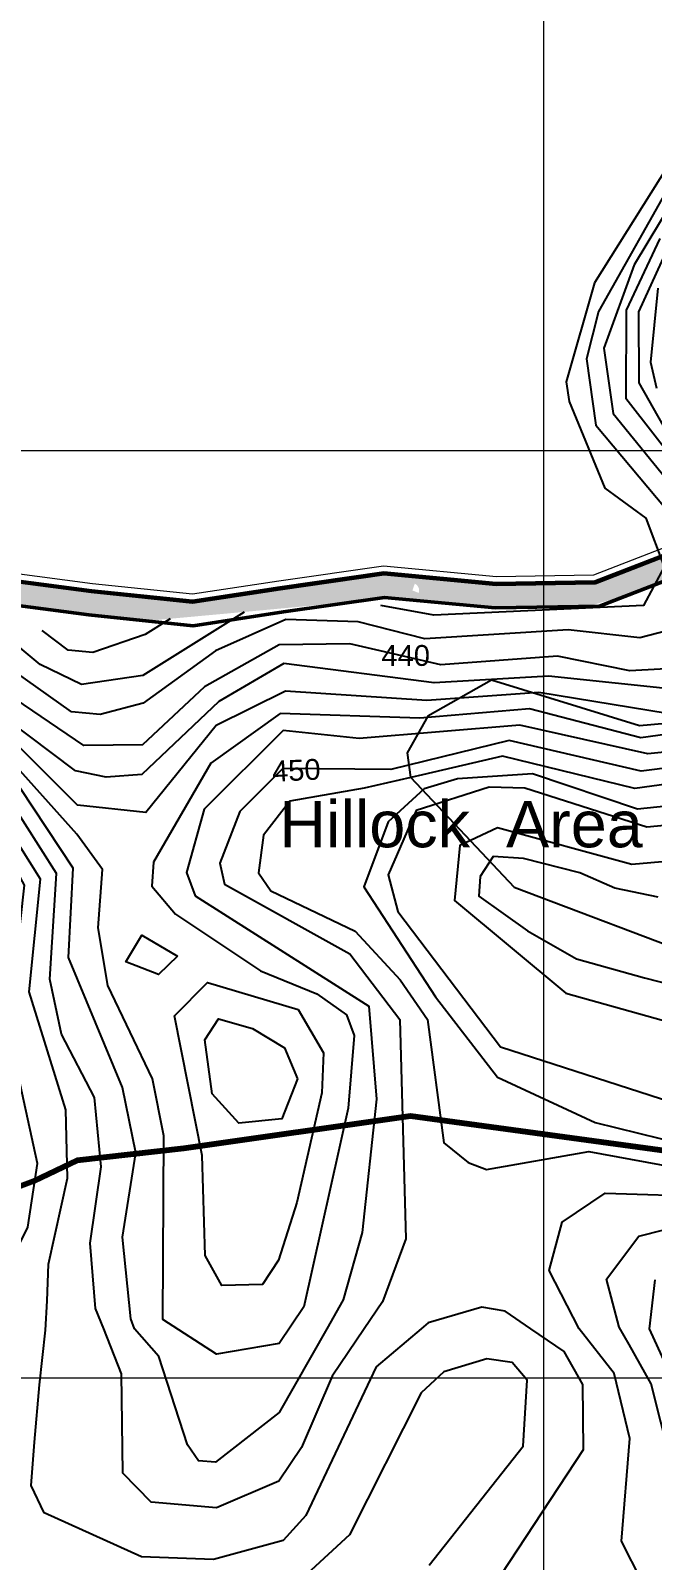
# Model space of a CAD drawing. Header units: metres. Extents: x 166708 to 226832, y 1503833 to 1555994.
# Drawn here: x 220447 to 221117, y 1553503 to 1555153 of the extents above; entities that cross this region are included whole.
import ezdxf

# ---------------------------------------------------------------- set-up
doc = ezdxf.new("R2010")
doc.units = ezdxf.units.M
doc.header["$MEASUREMENT"] = 0
for name, color, linetype in [('10 M CONTOUR', 20, 'Continuous'), ('2 M CONTOUR', 33, 'Continuous'), ('CART TRACK', 30, 'Continuous'), ('CONTEXT', 200, 'Continuous'), ('Details', 7, 'Continuous'), ('EXCAVATED CANAL', 160, 'Continuous'), ('FINAL STAGE -2 BOUNDARY', 1, 'Continuous'), ('GRID', 8, 'Continuous')]:
    doc.layers.add(name, color=color, linetype=linetype)
doc.layers.add('Revised Grid', color=7, linetype='Continuous', lineweight=0)
doc.styles.get("Standard").update_dxf_attribs({"font": 'arial.ttf'})

msp = doc.modelspace()

# ---------------------------------------------------------------- hatches: boundary and pattern name
at = {"layer": 'EXCAVATED CANAL'}
h = msp.add_hatch(dxfattribs=at)
h.set_pattern_fill('DOTS', color=256, scale=50)
h.paths.add_polyline_path([(221656.39073, 1554822.18699), (221603.09682, 1554815.98627), (221603, 1554811), (221602.27789, 1554790.54024), (221650.84071, 1554797.51807)])
h.paths.add_polyline_path([(221603, 1554811), (221603.09682, 1554815.98627), (221593.28593, 1554814.84478), (221418.77283, 1554764.19562), (221438.79448, 1554743.67756), (221598.28377, 1554789.96634), (221602.27789, 1554790.54024)])
h.paths.add_polyline_path([(221418.77283, 1554764.19562), (221365.11563, 1554748.62262), (221338.72423, 1554725.71041), (221343.5, 1554716.5), (221333.66346, 1554700), (221347.67956, 1554700), (221377.49789, 1554725.88737), (221438.79448, 1554743.67756)])
h.paths.add_polyline_path([(221343.5, 1554716.5), (221338.72423, 1554725.71041), (221309.10974, 1554700), (221333.66346, 1554700)])
h.paths.add_polyline_path([(221333.66346, 1554700), (221309.10974, 1554700), (221307.23355, 1554698.37115), (221328, 1554690.5)], flags=17)
h.paths.add_polyline_path([(221347.67956, 1554700), (221333.66346, 1554700), (221328, 1554690.5), (221307.23355, 1554698.37115), (221292.27823, 1554685.3874), (221255.19147, 1554643.06799), (221237.62758, 1554634.74324), (221291.5, 1554653), (221295.45549, 1554650.64809), (221310.15769, 1554667.42465)])
h.paths.add_polyline_path([(221270.7552, 1554622.46278), (221295.45549, 1554650.64809), (221291.5, 1554653), (221237.62758, 1554634.74324), (221158.19791, 1554597.09598), (221146.86075, 1554592.69445), (221121.5, 1554578.5), (221113.17879, 1554579.61777), (221102.64491, 1554575.52811), (221132.83526, 1554560.12487), (221168.20151, 1554573.85545)])
h.paths.add_polyline_path([(221102.64491, 1554575.52811), (221078.23455, 1554566.05104), (221090.5, 1554548), (221089.95413, 1554543.90596), (221094.18427, 1554545.11902), (221132.83526, 1554560.12487)])
h.paths.add_polyline_path([(221146.86075, 1554592.69445), (221113.17879, 1554579.61777), (221121.5, 1554578.5)], flags=17)
h.paths.add_polyline_path([(221090.5, 1554548), (221078.23455, 1554566.05104), (221055.46342, 1554557.21038), (221000, 1554556.25528), (221000, 1554530.96599), (221047.69416, 1554531.7873), (221089.95413, 1554543.90596)])
h.paths.add_polyline_path([(221000, 1554556.25528), (220948.89115, 1554555.37518), (220863.69196, 1554563.42151), (220861.10679, 1554556.24078, -0.2950489045), (220865.75843, 1554549.04418, -0.0901519534), (220865.25349, 1554546.26645), (220892.29155, 1554535.32247), (220947.9171, 1554530.06911), (221000, 1554530.96599)])
h.paths.add_polyline_path([(220865.25349, 1554546.26645, -0.3829386834), (220855.90002, 1554541.40007), (220855.02489, 1554538.84198), (220892.29155, 1554535.32247)])
h.paths.add_polyline_path([(220865.75843, 1554549.04418, 0.2950523797), (220861.10669, 1554556.24082), (220858.5, 1554549), (220855.90002, 1554541.40007, 0.3829386834), (220865.25349, 1554546.26645, 0.0901519534)])
h.paths.add_polyline_path([(220861.10679, 1554556.24078), (220858.5, 1554549), (220865.25349, 1554546.26645, 0.0901519534), (220865.75843, 1554549.04418, 0.2950489045)])
h.paths.add_polyline_path([(220861.10669, 1554556.24082, 0.5443390796), (220849.97286, 1554549.04418, 0.3422755854), (220855.90002, 1554541.40007), (220858.5, 1554549)], flags=17)
h.paths.add_polyline_path([(220861.10669, 1554556.24082), (220863.69175, 1554563.42153), (220827.67364, 1554566.82313), (220715.78186, 1554550.79814), (220621.37169, 1554536.37657), (220512.42579, 1554547.70574), (220361.9576, 1554567.51578), (220321.91443, 1554581.09873), (220227.11249, 1554610.16849), (220140.698, 1554643.94867), (220044.61788, 1554676.1222), (220021.68233, 1554680.39703), (219876.81841, 1554673.2178), (219809.36409, 1554668.07702), (219742.28208, 1554666.02511), (219716.53284, 1554669.86359), (219694.7786, 1554682.66736), (219669.34675, 1554718.30429), (219571.70242, 1554853.95398), (219564.12747, 1554927.53442), (219575.04439, 1555106.98865), (219583.18256, 1555146.62361), (219640.51127, 1555243.28253), (219766.07586, 1555404.8887), (219746.07224, 1555420.43109), (219619.53332, 1555257.57094), (219559.22401, 1555155.88658), (219549.86832, 1555110.32201), (219538.71629, 1554927.0029), (219547.19552, 1554844.63853), (219648.757, 1554703.54704), (219677.28754, 1554663.56801), (219707.92741, 1554645.53447), (219740.78996, 1554640.6356), (219810.71453, 1554642.77446), (219878.40814, 1554647.93347), (220026.99764, 1554655.29734), (220132.08124, 1554620.16821), (220218.79137, 1554586.27245), (220314.1451, 1554557.0335), (220356.19083, 1554542.77127), (220509.46732, 1554522.59149), (220571.76157, 1554516.11358), (220679.5, 1554526), (220776.49507, 1554535.05287), (220783.45234, 1554535.70222, -0.0261253097), (220783.4093, 1554536.52534, -0.9582943406), (220799.16626, 1554537.19679), (220828.28583, 1554541.36726), (220855.02489, 1554538.84198), (220855.90002, 1554541.40007, -0.3422755854), (220849.97286, 1554549.04418, -0.5443390796)])
h.paths.add_polyline_path([(220783.4093, 1554536.52534, 0.0261253097), (220783.45234, 1554535.70222), (220792, 1554536.5), (220793.31007, 1554536.35808), (220799.16626, 1554537.19679, 0.9582943406)], flags=17)
h = msp.add_hatch(dxfattribs=at)
h.set_pattern_fill('DOTS', color=256, scale=50)
h.paths.add_polyline_path([(221656.39073, 1554822.18699), (221603.09682, 1554815.98627), (221603, 1554811), (221602.27789, 1554790.54024), (221650.84071, 1554797.51807)])
h.paths.add_polyline_path([(221603, 1554811), (221603.09682, 1554815.98627), (221593.28593, 1554814.84478), (221418.77283, 1554764.19562), (221438.79448, 1554743.67756), (221598.28377, 1554789.96634), (221602.27789, 1554790.54024)])
h.paths.add_polyline_path([(221418.77283, 1554764.19562), (221365.11563, 1554748.62262), (221338.72423, 1554725.71041), (221343.5, 1554716.5), (221333.66346, 1554700), (221347.67956, 1554700), (221377.49789, 1554725.88737), (221438.79448, 1554743.67756)])
h.paths.add_polyline_path([(221343.5, 1554716.5), (221338.72423, 1554725.71041), (221309.10974, 1554700), (221333.66346, 1554700)])
h.paths.add_polyline_path([(221333.66346, 1554700), (221309.10974, 1554700), (221307.23355, 1554698.37115), (221328, 1554690.5)], flags=17)
h.paths.add_polyline_path([(221347.67956, 1554700), (221333.66346, 1554700), (221328, 1554690.5), (221307.23355, 1554698.37115), (221292.27823, 1554685.3874), (221255.19147, 1554643.06799), (221237.62758, 1554634.74324), (221291.5, 1554653), (221295.45549, 1554650.64809), (221310.15769, 1554667.42465)])
h.paths.add_polyline_path([(221270.7552, 1554622.46278), (221295.45549, 1554650.64809), (221291.5, 1554653), (221237.62758, 1554634.74324), (221158.19791, 1554597.09598), (221146.86075, 1554592.69445), (221121.5, 1554578.5), (221113.17879, 1554579.61777), (221102.64491, 1554575.52811), (221132.83526, 1554560.12487), (221168.20151, 1554573.85545)])
h.paths.add_polyline_path([(221102.64491, 1554575.52811), (221078.23455, 1554566.05104), (221090.5, 1554548), (221089.95413, 1554543.90596), (221094.18427, 1554545.11902), (221132.83526, 1554560.12487)])
h.paths.add_polyline_path([(221146.86075, 1554592.69445), (221113.17879, 1554579.61777), (221121.5, 1554578.5)], flags=17)
h.paths.add_polyline_path([(221090.5, 1554548), (221078.23455, 1554566.05104), (221055.46342, 1554557.21038), (221000, 1554556.25528), (221000, 1554530.96599), (221047.69416, 1554531.7873), (221089.95413, 1554543.90596)])
h.paths.add_polyline_path([(221000, 1554556.25528), (220948.89115, 1554555.37518), (220863.69196, 1554563.42151), (220861.10679, 1554556.24078, -0.2950489045), (220865.75843, 1554549.04418, -0.0901519534), (220865.25349, 1554546.26645), (220892.29155, 1554535.32247), (220947.9171, 1554530.06911), (221000, 1554530.96599)])
h.paths.add_polyline_path([(220865.25349, 1554546.26645, -0.3829386834), (220855.90002, 1554541.40007), (220855.02489, 1554538.84198), (220892.29155, 1554535.32247)])
h.paths.add_polyline_path([(220865.75843, 1554549.04418, 0.2950523797), (220861.10669, 1554556.24082), (220858.5, 1554549), (220855.90002, 1554541.40007, 0.3829386834), (220865.25349, 1554546.26645, 0.0901519534)])
h.paths.add_polyline_path([(220861.10679, 1554556.24078), (220858.5, 1554549), (220865.25349, 1554546.26645, 0.0901519534), (220865.75843, 1554549.04418, 0.2950489045)])
h.paths.add_polyline_path([(220861.10669, 1554556.24082, 0.5443390796), (220849.97286, 1554549.04418, 0.3422755854), (220855.90002, 1554541.40007), (220858.5, 1554549)], flags=17)
h.paths.add_polyline_path([(220861.10669, 1554556.24082), (220863.69175, 1554563.42153), (220827.67364, 1554566.82313), (220715.78186, 1554550.79814), (220621.37169, 1554536.37657), (220512.42579, 1554547.70574), (220361.9576, 1554567.51578), (220321.91443, 1554581.09873), (220227.11249, 1554610.16849), (220140.698, 1554643.94867), (220044.61788, 1554676.1222), (220021.68233, 1554680.39703), (219876.81841, 1554673.2178), (219809.36409, 1554668.07702), (219742.28208, 1554666.02511), (219716.53284, 1554669.86359), (219694.7786, 1554682.66736), (219669.34675, 1554718.30429), (219571.70242, 1554853.95398), (219564.12747, 1554927.53442), (219575.04439, 1555106.98865), (219583.18256, 1555146.62361), (219640.51127, 1555243.28253), (219766.07586, 1555404.8887), (219746.07224, 1555420.43109), (219619.53332, 1555257.57094), (219559.22401, 1555155.88658), (219549.86832, 1555110.32201), (219538.71629, 1554927.0029), (219547.19552, 1554844.63853), (219648.757, 1554703.54704), (219677.28754, 1554663.56801), (219707.92741, 1554645.53447), (219740.78996, 1554640.6356), (219810.71453, 1554642.77446), (219878.40814, 1554647.93347), (220026.99764, 1554655.29734), (220132.08124, 1554620.16821), (220218.79137, 1554586.27245), (220314.1451, 1554557.0335), (220356.19083, 1554542.77127), (220509.46732, 1554522.59149), (220571.76157, 1554516.11358), (220679.5, 1554526), (220776.49507, 1554535.05287), (220783.45234, 1554535.70222, -0.0261253097), (220783.4093, 1554536.52534, -0.9582943406), (220799.16626, 1554537.19679), (220828.28583, 1554541.36726), (220855.02489, 1554538.84198), (220855.90002, 1554541.40007, -0.3422755854), (220849.97286, 1554549.04418, -0.5443390796)])
h.paths.add_polyline_path([(220783.4093, 1554536.52534, 0.0261253097), (220783.45234, 1554535.70222), (220792, 1554536.5), (220793.31007, 1554536.35808), (220799.16626, 1554537.19679, 0.9582943406)], flags=17)

# ---------------------------------------------------------------- linework, layer by layer
at = {"layer": '10 M CONTOUR', "color": 0, "linetype": 'Continuous', "elevation": 460}
msp.add_lwpolyline([(221180.924, 1554260.918), (221095.323, 1554253.33), (220950.342, 1554292.982), (220909.588, 1554273.875), (220903.98305, 1554214.53277), (221023.928, 1554114.774), (221223.21, 1554058.934)], dxfattribs=at)
at = {"layer": '10 M CONTOUR', "color": 0}
for points in [[(221155.697, 1554996.068, 440), (221097.675, 1554900.083, 440), (221064.939, 1554810.299, 440), (221074.869, 1554739.621, 440), (221140.955, 1554658.735, 440)], [(221158.435, 1554465.92, 440), (221092.869, 1554462.153, 440), (221014.992, 1554478.206, 440), (220889.173, 1554468.857, 440), (220791.145, 1554491.318, 440), (220714.891, 1554490.481, 440), (220634.42, 1554445.094, 440), (220567.535, 1554382.427, 440), (220504.089, 1554381.756, 440), (220337.87324, 1554494.51727, 440)], [(221182.095, 1554363.829, 450), (221105.308, 1554354.077, 450), (220962.767, 1554386.991, 450), (220835.129, 1554355.999, 450), (220718.859, 1554357.015, 450), (220672.51, 1554310.668, 450), (220650.774, 1554254.908, 450), (220655.715, 1554232.257, 450), (220791.002, 1554156.964, 450), (220844.85, 1554086.158, 450), (220851.517, 1553849.782, 450), (220826.276, 1553781.721, 450), (220806.59129, 1553752.764, 450), (220771.89, 1553701.717, 450), (220738.927, 1553624.683, 450), (220714.427, 1553588.449, 450), (220647.231, 1553559.76788, 450), (220576.90498, 1553566.01395, 450), (220546.304, 1553597.045, 450), (220544.845, 1553704.253, 450), (220525.59438, 1553752.764, 450), (220516.855, 1553774.787, 450), (220511.003, 1553844.97, 450), (220522.866, 1553927.384, 450), (220515.499, 1554002.305, 450), (220480.178, 1554070.352, 450), (220467.657, 1554129.713, 450), (220474.806, 1554243.686, 450), (220424.071, 1554323.596, 450)], [(221105.788, 1553480.631, 450), (221083.892, 1553523.732, 450), (221093.002, 1553634.462, 450), (221076.063, 1553704.618, 450), (221038.28422, 1553752.764, 450), (221006.16022, 1553815.58555, 450), (221020.04943, 1553867.63443, 450), (221066.559, 1553898.915, 450), (221181.137, 1553895.426, 450)]]:
    msp.add_polyline3d(points, dxfattribs=at)
at = {"layer": '2 M CONTOUR', "elevation": 436}
msp.add_lwpolyline([(221133.403, 1555005.324), (221054.802, 1554880.62), (221024.332, 1554773.738), (221027.698, 1554752.615), (221066.19, 1554659.098), (221110.333, 1554627.065), (221130.09995, 1554574.40324), (221107.862, 1554532.765), (220881.644, 1554522.198), (220824.40812, 1554532.78597)], dxfattribs=at)
at = {"layer": '2 M CONTOUR', "linetype": 'Continuous', "elevation": 462}
msp.add_lwpolyline([(221123.39794, 1554218.36278), (221076.74825, 1554228.09018), (221039.226, 1554244.492), (220978.433, 1554259.836), (220945.507, 1554262.026), (220931.60682, 1554240.676), (220930.017, 1554219.225), (220982.54823, 1554182.06891), (221035.661, 1554151.622), (221108.814, 1554131.166), (221175.04437, 1554114.19687)], dxfattribs=at)
at = {"layer": '2 M CONTOUR'}
for points in [[(221142.328, 1554997.041, 438), (221059.228, 1554849.839, 438), (221046.227, 1554798.676, 438), (221056.431, 1554727.27, 438), (221177.697, 1554582.216, 438)], [(221146.0371, 1554945.39505, 444), (221102.428, 1554849.264, 444), (221102.783, 1554772.684, 444), (221129.055, 1554726.618, 444)], [(221125.383, 1554928.4, 442), (221088.995, 1554851.229, 442), (221088.826, 1554756.153, 442), (221154.324, 1554671.844, 442)], [(221123.33, 1554874.786, 446), (221115.216, 1554795.001, 446), (221121.764, 1554766.934, 446)], [(220677.05054, 1554525.49981, 436), (220567.835, 1554457.08, 436), (220501.682, 1554447.509, 436), (220457.034, 1554468.979, 436), (220417.84341, 1554501.82223, 436)], [(221160.73577, 1554512.71153, 438), (221103.672, 1554497.997, 438), (221026.397, 1554506.36, 438), (220871.949, 1554496.799, 438), (220799.84, 1554515.016, 438), (220722.115, 1554517.509, 438), (220646.097, 1554483.929, 438), (220568.135, 1554427.356, 438), (220521.689, 1554415.315, 438), (220491.012, 1554417.987, 438), (220377.66322, 1554498.15193, 438)], [(220597.42208, 1554518.22606, 434), (220570.147, 1554501.42, 434), (220513.948, 1554482.061, 434), (220487.312, 1554484.669, 434), (220459.15161, 1554505.59558, 434)], [(221148.945, 1554441.281, 442), (221005.296, 1554456.521, 442), (220882.05, 1554449.348, 442), (220719.9, 1554470.005, 442), (220649.816, 1554429.199, 442), (220566.756, 1554350.341, 442), (220528.357, 1554347.49, 442), (220495.199, 1554354.367, 442), (220341.56, 1554469.972, 442)], [(221180.328, 1554409.97, 458), (221103.257, 1554403.101, 458), (220943.819, 1554452.116, 458), (220875.083, 1554413.516, 458), (220852.744, 1554373.73, 458), (220856.343, 1554347.763, 458), (220968.429, 1554228.857, 458), (221179.18847, 1554149.25083, 458)], [(221133.143, 1554416.132, 444), (220994.98, 1554438.956, 444), (220874.214, 1554430.34, 444), (220721.481, 1554440.5, 444), (220646.954, 1554403.41, 444), (220570.90047, 1554309.51012, 444), (220497.282, 1554317.594, 444), (220419.769, 1554395.125, 444)], [(221170.355, 1554398.986, 446), (221104.924, 1554389.881, 446), (220984.663, 1554421.392, 446), (220866.378, 1554411.332, 446), (220715.834, 1554416.438, 446), (220641.026, 1554362.548, 446), (220579.442, 1554256.11, 446), (220577.45, 1554229.923, 446), (220603.09, 1554200.017, 446), (220694.716, 1554138.741, 446), (220755.544, 1554113.937, 446), (220787.253, 1554091.305, 446), (220795.531, 1554068.923, 446), (220789.331, 1553990.615, 446), (220741.526, 1553776.638, 446), (220714.771, 1553737.109, 446), (220647.222, 1553725.53019, 446), (220589.2125, 1553762.89792, 0), (220590.431, 1553960.932, 446), (220578.285, 1554022.282, 446), (220530.029, 1554123.118, 446), (220519.71877, 1554185.12946, 446), (220524.34648, 1554248.13596, 446), (220496.543, 1554286.269, 446), (220419.881, 1554371.545, 446)], [(221180.45, 1554379.593, 448), (221112.293, 1554372.615, 448), (220974.347, 1554403.827, 448), (220800.952, 1554389.226, 448), (220719.298, 1554397.768, 448), (220634.077, 1554313.282, 448), (220614.963, 1554244.822, 448), (220624.391, 1554219.575, 448), (220811.389, 1554100.792, 448), (220819.945, 1554000.414, 448), (220804.249, 1553856.769, 448), (220783.919, 1553783.946, 448), (220766.15659, 1553752.764, 448), (220714.842, 1553662.681, 448), (220646.216, 1553609.188, 448), (220627.775, 1553610.314, 448), (220615.913, 1553627.844, 448), (220584.857, 1553722.885, 448), (220558.7627, 1553752.764, 448), (220554.75, 1553763.385, 448), (220545.822, 1553851.485, 448), (220560.36, 1553942.705, 448), (220545.706, 1554012.829, 448), (220487.738, 1554153.242, 448), (220492.70392, 1554249.35477, 448), (220435.727, 1554335.494, 448)], [(221182.122, 1554347.005, 452), (221098.323, 1554335.539, 452), (220955.567, 1554370.237, 452), (220869.48, 1554350.308, 452), (220806.57069, 1554335.58524, 452), (220726.27069, 1554321.88424, 452), (220697.75764, 1554285.03502, 452), (220692.369, 1554244.459, 452), (220705.883, 1554224.903, 452), (220796.92758, 1554181.62755, 452), (220845.2, 1554129.122, 452), (220874.878, 1554086.398, 452), (220892.242, 1553953.355, 452), (220918.62, 1553931.973, 452), (220938.443, 1553924.454, 452), (221048.731, 1553944.083, 452), (221187.44, 1553918.547, 452)], [(221170.594, 1554320.439, 454), (221101.227, 1554313.007, 454), (220988.136, 1554351.05, 454), (220907.001, 1554345.896, 454), (220871.167, 1554335.209, 454), (220832.38881, 1554299.61141, 454), (220806.194, 1554229.414, 454), (220883.4289, 1554110.58846, 454), (220950.41139, 1554024.04883, 454), (221055.56496, 1553975.21317, 454), (221172.431, 1553946.456, 454)], [(221179.732, 1554300.022, 456), (221111.19, 1554293.872, 456), (220979.599, 1554335.678, 456), (220941.167, 1554336.728, 456), (220862.533, 1554311.721, 456), (220832.455, 1554242.286, 456), (220842.762, 1554202.859, 456), (220953.408, 1554056.941, 456), (221149.41374, 1553993.4968, 456)], [(220407.126, 1553494.632, 454), (220371.39624, 1553509.14664, 454), (220353.94915, 1553563.92574, 454), (220391.142, 1553706.2, 454), (220398.39261, 1553752.764, 454), (220402.545, 1553779.431, 454), (220443.878, 1553862.358, 454), (220454.146, 1553931.189, 454), (220422.75, 1554074.319, 454), (220440.247, 1554231.239, 454), (220414.607, 1554278.224, 454), (220331.79, 1554325.206, 454), (220138.08979, 1554248.69142, 454)], [(220936.757, 1553461.091, 452), (221042.963, 1553622.736, 452), (221042.326, 1553692.823, 452), (221022.232, 1553728.361, 452), (220986.34175, 1553752.764, 452), (220958.567, 1553771.649, 452), (220933.416, 1553776.193, 452), (220875.484, 1553759.16, 452), (220867.9107, 1553752.764, 452), (220819.519, 1553711.895, 452), (220743.661, 1553551.648, 452), (220719.282, 1553524.367, 452), (220643.849, 1553504.218, 452), (220566.498, 1553506.785, 452), (220461.44, 1553554.237, 452), (220447.509, 1553583.929, 452), (220451.099, 1553630.682, 452), (220456.33513, 1553692.55755, 452), (220462.97379, 1553751.28613, 452), (220464.68315, 1553783.12087, 452), (220465.964, 1553822.355, 452), (220486.45, 1553915.368, 452), (220484.884, 1553988.832, 452), (220445.348, 1554116.243, 452), (220457.526, 1554237.462, 452), (220411.124, 1554311.015, 452)], [(220951.37, 1554237.745, 464), (220951.37, 1554237.745, 464)], [(220605.25155, 1554154.69868, 444), (220584.60955, 1554134.7449, 444), (220549.36656, 1554148.36623, 444), (220566.771, 1554177.353, 444), (220605.25155, 1554154.69868, 444)], [(220714.11548, 1553826.94701, 444), (220696.98488, 1553800.73372, 444), (220653.08769, 1553799.66377, 444), (220634.88645, 1553831.76171, 444), (220631.92, 1553939.705, 444), (220601.986, 1554090.337, 444), (220637.446, 1554126.2, 444), (220735.236, 1554097.039, 444), (220762.45, 1554050.546, 444), (220760.995, 1554007.295, 444), (220733.92276, 1553889.00305, 444), (220714.11548, 1553826.94701, 444)], [(220734.685, 1554022.505, 442), (220717.749, 1553979.351, 442), (220671.35227, 1553974.68194, 442), (220642.687, 1554006.149, 442), (220634.47207, 1554064.50003, 442), (220649.273, 1554087.204, 442), (220686.17903, 1554076.46937, 442), (220720.626, 1554055.885, 442), (220734.685, 1554022.505, 442)], [(221158.054, 1553526.595, 448), (221116.066, 1553693.569, 448), (221092.18495, 1553735.70544, 448), (221081.486, 1553754.583, 448), (221067.84419, 1553806.40651, 448), (221102.59907, 1553852.87073, 448), (221207.578, 1553879.304, 448)], [(221196.837, 1553572.457, 446), (221114.3265, 1553752.764, 446), (221120.47038, 1553805.63892, 446)], [(220876.559, 1553498.041, 454), (220977.866, 1553626.424, 454), (220982.33, 1553697.564, 454), (220966.27, 1553716.547, 454), (220938.8, 1553720.485, 454), (220892.289, 1553706.432, 454), (220868.007, 1553683.769, 454), (220790.63, 1553530.763, 454), (220717.05358, 1553462.67363, 454)]]:
    msp.add_polyline3d(points, dxfattribs=at)
at = {"layer": 'CART TRACK', "linetype": 'Continuous', "lineweight": 0, "ltscale": 50}
for points in [[(221656.84051, 1554824.18619), (221656.84051, 1554824.18619), (221592.8809, 1554816.86096), (221364.11216, 1554750.46511), (221290.82926, 1554686.84312), (221253.93017, 1554644.73786), (221157.3872, 1554598.97942), (221055.06259, 1554559.25295), (220948.97009, 1554557.42601), (220827.62403, 1554568.8861), (220715.48188, 1554552.82526), (220621.32215, 1554538.44195), (220512.66554, 1554549.74103), (220362.42495, 1554569.52111)], [(221656.84051, 1554824.18619), (221656.84051, 1554824.18619), (221592.8809, 1554816.86096), (221364.11216, 1554750.46511), (221290.82926, 1554686.84312), (221253.93017, 1554644.73786), (221157.3872, 1554598.97942), (221055.06259, 1554559.25295), (220948.97009, 1554557.42601), (220827.62403, 1554568.8861), (220715.48188, 1554552.82526), (220621.32215, 1554538.44195), (220512.66554, 1554549.74103), (220362.42495, 1554569.52111)], [(221657.18263, 1554830.55907), (221657.18263, 1554830.55907), (221591.63714, 1554823.0522), (221361.03071, 1554756.12301), (221286.37978, 1554691.31333), (221250.05698, 1554649.86566), (221154.89771, 1554604.76306), (221053.83175, 1554565.52525), (220949.2125, 1554563.72368), (220827.47168, 1554575.22105), (220714.56071, 1554559.05009), (220621.17001, 1554544.78426), (220513.40179, 1554555.99096), (220363.86006, 1554575.67903)], [(221657.18263, 1554830.55907), (221657.18263, 1554830.55907), (221591.63714, 1554823.0522), (221361.03071, 1554756.12301), (221286.37978, 1554691.31333), (221250.05698, 1554649.86566), (221154.89771, 1554604.76306), (221053.83175, 1554565.52525), (220949.2125, 1554563.72368), (220827.47168, 1554575.22105), (220714.56071, 1554559.05009), (220621.17001, 1554544.78426), (220513.40179, 1554555.99096), (220363.86006, 1554575.67903)]]:
    msp.add_lwpolyline(points, dxfattribs=at)
at = {"layer": 'EXCAVATED CANAL'}
for points in [[(220361.9576, 1554567.51578), (220512.42579, 1554547.70574), (220621.37169, 1554536.37657), (220715.78186, 1554550.79814), (220827.67364, 1554566.82313), (220948.89115, 1554555.37518), (221055.46342, 1554557.21038), (221158.19791, 1554597.09598), (221255.19147, 1554643.06799), (221292.27823, 1554685.3874), (221365.11563, 1554748.62262), (221593.28593, 1554814.84478), (221656.39073, 1554822.18699)], [(221650.84071, 1554797.51807), (221598.28377, 1554789.96634), (221377.49789, 1554725.88737), (221310.15769, 1554667.42465), (221270.7552, 1554622.46278), (221168.20151, 1554573.85545), (221060.40935, 1554532.00626), (220947.9171, 1554530.06911), (220828.28583, 1554541.36726), (220719.48342, 1554525.78472), (220621.98303, 1554510.89111), (220509.46732, 1554522.59149), (220356.19083, 1554542.77127)]]:
    msp.add_lwpolyline(points, dxfattribs=at)
at = {"layer": 'EXCAVATED CANAL', "lineweight": 50}
for points in [[(220361.9576, 1554567.51578), (220512.42579, 1554547.70574), (220621.37169, 1554536.37657), (220715.78186, 1554550.79814), (220827.67364, 1554566.82313), (220948.89115, 1554555.37518), (221055.46342, 1554557.21038), (221158.19791, 1554597.09598), (221255.19147, 1554643.06799), (221292.27823, 1554685.3874), (221365.11563, 1554748.62262), (221593.28593, 1554814.84478), (221656.39073, 1554822.18699)], [(221650.84071, 1554797.51807), (221598.28377, 1554789.96634), (221377.49789, 1554725.88737), (221310.15769, 1554667.42465), (221270.7552, 1554622.46278), (221168.20151, 1554573.85545), (221060.40935, 1554532.00626), (220947.9171, 1554530.06911), (220828.28583, 1554541.36726), (220719.48342, 1554525.78472), (220621.98303, 1554510.89111), (220509.46732, 1554522.59149), (220356.19083, 1554542.77127)]]:
    msp.add_lwpolyline(points, dxfattribs=at)
at = {"layer": 'FINAL STAGE -2 BOUNDARY', "lineweight": 80}
msp.add_lwpolyline([(221600.57747, 1553453.04196), (221578.53265, 1553543.54175), (221571.1154, 1553587.30907), (221527.49601, 1553715.05959), (221501.07919, 1553807.51847), (221492.57194, 1553891.09191), (221506.51701, 1553939.81373), (221528.06929, 1553981.47668), (221547.49038, 1554005.22769), (221428.21168, 1554045.52961), (221345.69538, 1553975.47742), (221288.61843, 1553913.00867), (221273.43463, 1553903.88934), (221226.63926, 1553903.21713), (221190.39794, 1553902.69653), (221181.05829, 1553911.56608), (221148.92766, 1553942.07943), (220856.36654, 1553981.95214), (220612.0108, 1553947.20512), (220496.95753, 1553934.19898), (220450.06639, 1553911.85386), (220383.07224, 1553886.98645)], dxfattribs=at)
at = {"layer": 'GRID', "linetype": 'Continuous', "lineweight": 0}
for p, q in [((221000, 1555700), (221000, 1546975.58718)), ((219000, 1554700), (223919.5, 1554700))]:
    msp.add_line(p, q, dxfattribs=at)
at = {"layer": 'Revised Grid', "color": 252, "linetype": 'Continuous'}
for p, q in [((221000, 1555700), (221000, 1546975.58718)), ((219000, 1554700), (224126.18698, 1554700)), ((219000, 1553700), (224126.18698, 1553700))]:
    msp.add_line(p, q, dxfattribs=at)

# ---------------------------------------------------------------- texts
at = {"layer": 'CONTEXT', "linetype": 'Continuous'}
msp.add_text('440', height=22.5, dxfattribs=at).set_placement((220825.00704, 1554467.60871, 440))
msp.add_text('450', height=22.5, rotation=2.8008399, dxfattribs=at).set_placement((220707.61671, 1554342.57786, 1350))
at = {"layer": 'Details'}
msp.add_text('Hillock  Area', height=50, dxfattribs=at).set_placement((220715, 1554272))

doc.saveas('drawing.dxf')
